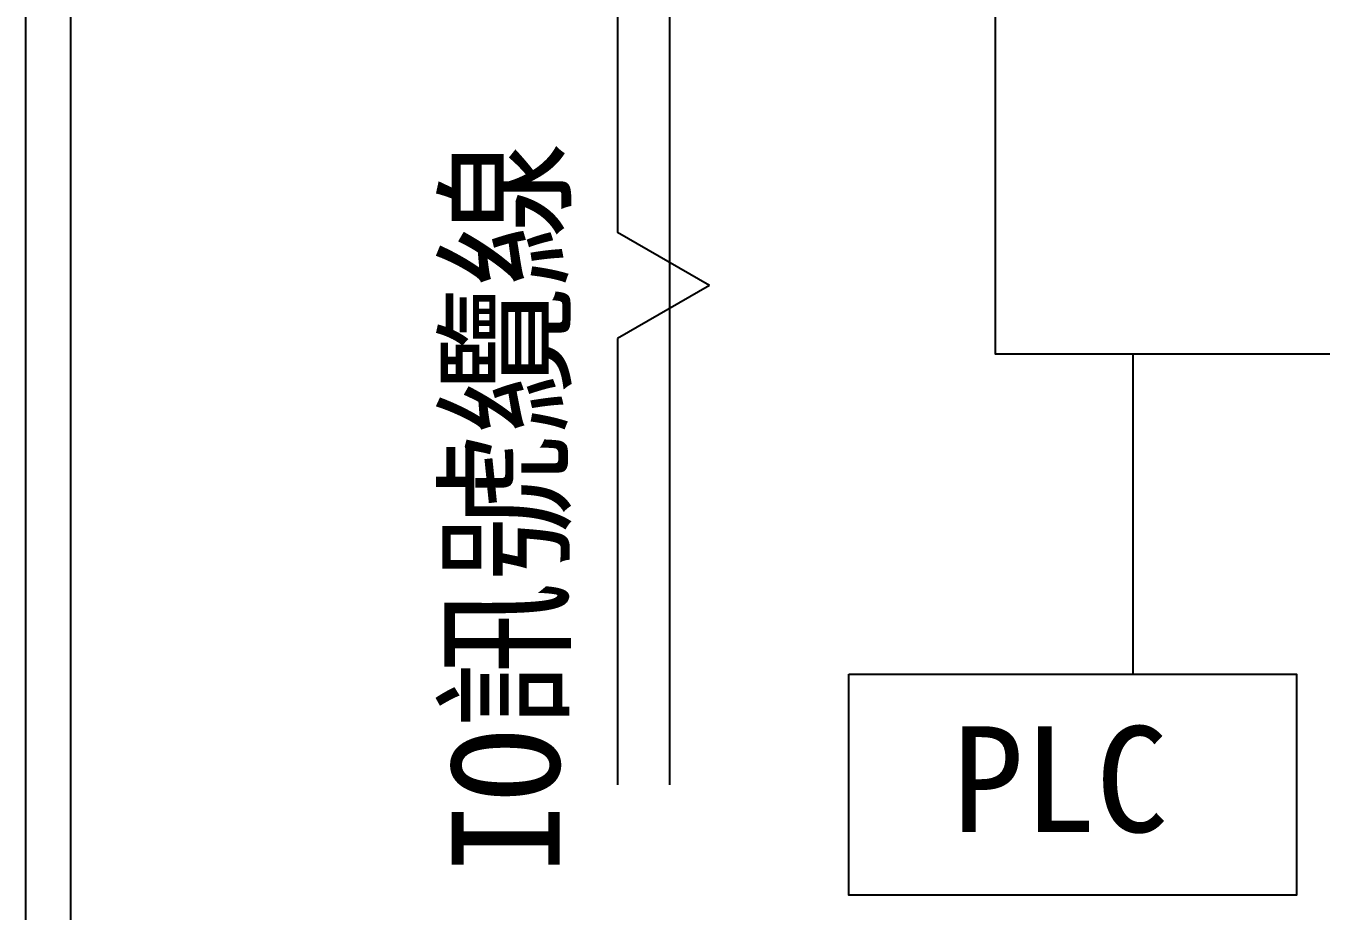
# Model space of a CAD drawing. Extents: x 10 to 297, y 3 to 207.
# Drawn here: x 10 to 46.07, y 22.48 to 47.14 of the extents above; entities that cross this region are included whole.
import ezdxf

# ---------------------------------------------------------------- set-up
doc = ezdxf.new("R2010")
doc.units = 0
doc.layers.add('圖框層', color=7, linetype='CONTINUOUS')
doc.layers.add('標尺寸層', color=3, linetype='CONTINUOUS')
doc.styles.add('STSL', font='kaiu.ttf')

msp = doc.modelspace()

# ---------------------------------------------------------------- linework, layer by layer
at = {"layer": '圖框層', "color": 7}
for p, q in [((10, 3), (10, 206.969)), ((11.25, 4.25), (11.25, 205.719))]:
    msp.add_line(p, q, dxfattribs=at)
at = {"layer": '標尺寸層', "color": 7}
for p, q in [((26.48, 53.816), (26.48, 41.383)), ((27.922, 53.816), (27.922, 25.999)), ((29.037, 39.908), (26.48, 41.383)), ((29.037, 39.908), (26.48, 38.432)), ((26.48, 38.432), (26.48, 25.999)), ((40.827, 38), (40.827, 29.088))]:
    msp.add_line(p, q, dxfattribs=at)
for points in [[(37.005, 47.903), (77.834, 47.903), (77.834, 38), (37.005, 38)], [(32.916, 29.088), (45.386, 29.088), (45.386, 22.926), (32.916, 22.926)]]:
    msp.add_lwpolyline(points, close=True, dxfattribs=at)

# ---------------------------------------------------------------- texts
at = {"layer": '圖框層', "color": 7, "style": 'STSL'}
msp.add_text('IO訊號纜線', height=3, rotation=90, dxfattribs=at).set_placement((24.862, 23.491))
msp.add_text('PLC', height=2.95, dxfattribs=at).set_placement((35.787, 24.685))

doc.saveas('drawing.dxf')
